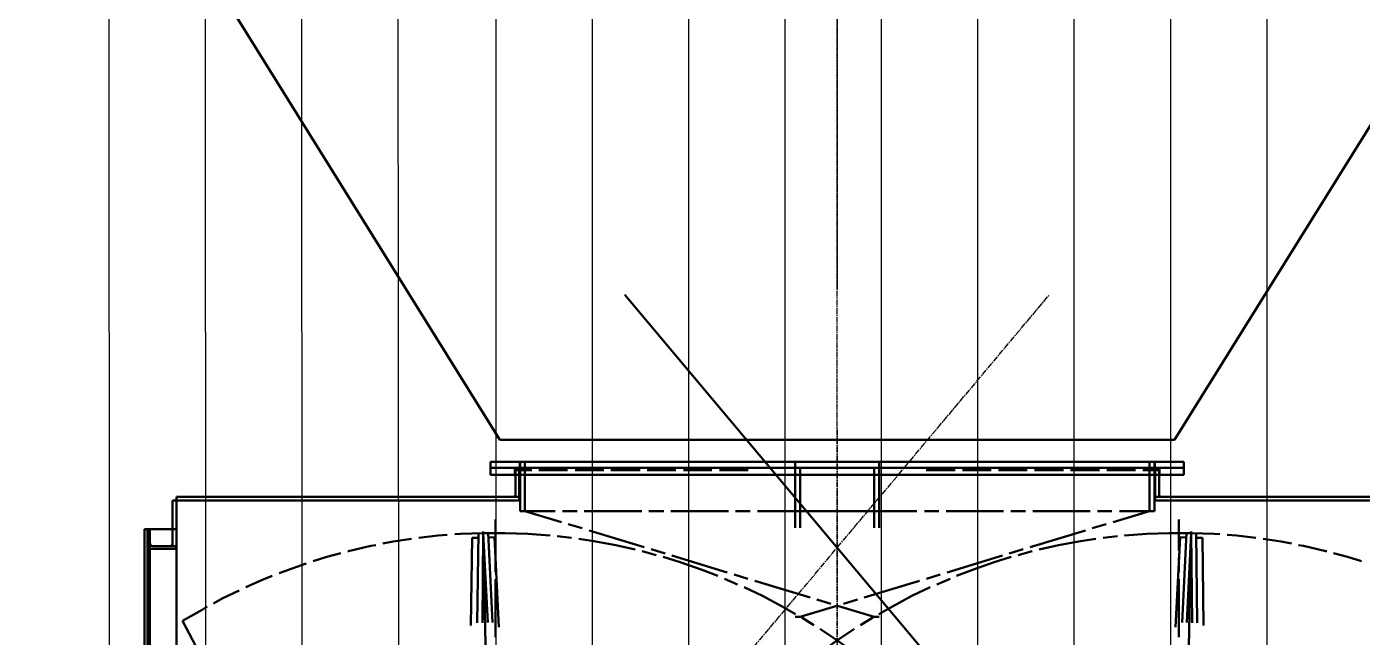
# Model space of a CAD drawing. Header units: millimetres. Extents: x -1263456 to 2767218, y -83310 to 50301.
# Drawn here: x 1100778 to 1103549, y -25598 to -24331 of the extents above; entities that cross this region are included whole.
import ezdxf

# ---------------------------------------------------------------- set-up
doc = ezdxf.new("R2010")
doc.units = ezdxf.units.MM
doc.linetypes.add('AM_ISO08W050', pattern=[18, 12, -1.5, 3, -1.5])
for name, color, linetype, lineweight in [('AM_0', 7, 'Continuous', 50), ('AM_7', 4, 'AM_ISO08W050', 25), ('AM_8', 1, 'Continuous', 25), ('P-AM_0', 7, 'Continuous', 50)]:
    doc.layers.add(name, color=color, linetype=linetype, lineweight=lineweight)

# ---------------------------------------------------------------- blocks, each defined once
blk = doc.blocks.new('A$Ca27e294b')
at = {"layer": 'AM_0', "linetype": 'Continuous'}
for points in [[(987.4, 2143.9), (987.4, 2138), (981.5, 2143.9)], [(2322.9, 2143.9), (2322.9, 2138), (2328.8, 2143.9)], [(283.8, 2090.6), (278.5, 2090.6), (283.8, 2096.5)], [(987.4, 2098.3), (987.4, 2104.8), (981.5, 2098.3)], [(2322.9, 2098.3), (2322.9, 2104.8), (2328.8, 2098.3)]]:
    blk.add_hatch(color=3, dxfattribs=at).paths.add_polyline_path(points)
at = {"layer": 'AM_0', "color": 3, "linetype": 'Continuous'}
for points in [[(1802.8, 2170.7), (935.9, 2170.7)], [(935.9, 2170.7), (935.9, 2158.7)], [(996.3, 2170.7), (996.3, 2158.7)], [(996.9, 2170.7), (996.9, 2068.7)], [(1006.9, 2170.7), (1006.9, 2158.7)], [(1507.5, 2170.7), (2374.4, 2170.7)], [(1567.9, 2033.8), (1567.9, 2170.7)], [(1742.4, 2033.8), (1742.4, 2170.7)], [(2303.4, 2170.7), (2303.4, 2158.7)], [(2313.4, 2170.7), (2313.4, 2068.7)], [(2314, 2170.7), (2314, 2158.7)], [(2374.4, 2170.7), (2374.4, 2158.7)], [(935.9, 2158.7), (1802.8, 2158.7)], [(935.9, 2158.7), (935.9, 2143.9)], [(935.9, 2143.9), (1802.8, 2143.9)], [(986.2, 2143.9), (986.2, 2158.7)], [(987.4, 2153.3), (987.4, 2143.9)], [(987.4, 2153.3), (1021.1, 2153.3)], [(995.1, 2153.3), (987.4, 2153.3)], [(987.4, 2143.9), (987.4, 2098.3)], [(995.1, 2143.9), (995.1, 2098.3), (987.4, 2098.3)], [(995.1, 2143.9), (995.1, 2153.3)], [(1006.9, 2158.7), (1006.9, 2068.7)], [(1035.9, 2153.3), (1095.7, 2153.3)], [(1111.1, 2153.3), (1170.8, 2153.3)], [(1185.6, 2153.3), (1246, 2153.3)], [(1260.8, 2153.3), (1320.5, 2153.3)], [(1335.9, 2153.3), (1395.1, 2153.3)], [(1410.5, 2153.3), (1470.2, 2153.3)], [(2374.4, 2158.7), (1507.5, 2158.7)], [(2374.4, 2143.9), (1507.5, 2143.9)], [(1578.5, 2033.8), (1578.5, 2158.7)], [(1731.8, 2033.8), (1731.8, 2158.7)], [(1899.8, 2153.3), (1840, 2153.3)], [(1974.4, 2153.3), (1915.2, 2153.3)], [(2049.5, 2153.3), (1989.8, 2153.3)], [(2124.7, 2153.3), (2064.3, 2153.3)], [(2199.2, 2153.3), (2139.5, 2153.3)], [(2274.4, 2153.3), (2214.6, 2153.3)], [(2322.9, 2153.3), (2289.2, 2153.3)], [(2303.4, 2158.7), (2303.4, 2068.7)], [(2315.2, 2153.3), (2322.9, 2153.3)], [(2315.2, 2143.9), (2315.2, 2153.3)], [(2315.2, 2143.9), (2315.2, 2098.3), (2322.9, 2098.3)], [(2322.9, 2153.3), (2322.9, 2143.9)], [(2322.9, 2143.9), (2322.9, 2098.3)], [(2324.1, 2143.9), (2324.1, 2158.7)], [(2374.4, 2158.7), (2374.4, 2143.9)], [(275.5, 2090.6), (283.8, 2090.6), (283.8, 2098.3)], [(275.5, 2090.6), (275.5, 2030.9)], [(987.4, 2098.3), (283.8, 2098.3)], [(283.8, 1995.9), (283.8, 2090.6)], [(283.8, 2090.6), (995.1, 2090.6)], [(293.9, 2090.6), (390.3, 2090.6)], [(995.1, 2090.6), (995.1, 2098.3)], [(2315.2, 2090.6), (2315.2, 2098.3)], [(3026.4, 2090.6), (2315.2, 2090.6)], [(2322.9, 2098.3), (3026.4, 2098.3)], [(283.8, 2071.1), (283.8, 953.5)], [(946, 1987.1), (946, 2051.6)], [(996.9, 2068.7), (1006.9, 2068.7)], [(1006.9, 2068.7), (1069.6, 2068.7)], [(1006.9, 2068.7), (1082.7, 2045.6)], [(1085, 2068.7), (1115.2, 2068.7)], [(1130, 2068.7), (1249.5, 2068.7)], [(1264.3, 2068.7), (1295.1, 2068.7)], [(1309.9, 2068.7), (1429.4, 2068.7)], [(1444.2, 2068.7), (1474.4, 2068.7)], [(1489.8, 2068.7), (1609.3, 2068.7)], [(1641.2, 2068.7), (1578.5, 2068.7)], [(1624.1, 2068.7), (1654.3, 2068.7)], [(1686.2, 2068.7), (1656, 2068.7)], [(1669.1, 2068.7), (1731.8, 2068.7)], [(1820.5, 2068.7), (1701, 2068.7)], [(1866.1, 2068.7), (1835.9, 2068.7)], [(2000.4, 2068.7), (1880.9, 2068.7)], [(2046, 2068.7), (2015.2, 2068.7)], [(2180.3, 2068.7), (2060.8, 2068.7)], [(2225.3, 2068.7), (2195.1, 2068.7)], [(2303.4, 2068.7), (2227.6, 2045.6)], [(2303.4, 2068.7), (2240.6, 2068.7)], [(2313.4, 2068.7), (2303.4, 2068.7)], [(2364.3, 1987.1), (2364.3, 2051.6)], [(217.6, 2030.9), (224.1, 2030.9)], [(217.6, 1201.9), (217.6, 2030.9)], [(224.1, 2030.9), (224.1, 1998.3)], [(224.1, 2030.9), (224.1, 1201.9)], [(283.8, 2030.9), (224.1, 2030.9)], [(224.1, 2030.9), (225.8, 2030.9)], [(224.1, 1990.6), (224.1, 2030.9)], [(228.8, 2027.9), (228.2, 2030.3), (225.8, 2030.9)], [(228.8, 2030.9), (228.8, 1201.9)], [(228.8, 2027.9), (228.8, 2001.9), (230, 1998.9), (231.8, 1996.5), (234.7, 1995.9)], [(283.8, 1995.9), (275.5, 1995.9), (275.5, 2030.9)], [(283.8, 1201.9), (283.8, 2030.9)], [(947.2, 726.1), (920.5, 2026.7)], [(930.6, 2023.8), (939.5, 1837.4)], [(1096.9, 2041.5), (1125.9, 2033.2)], [(1140.1, 2028.5), (1254.8, 1993.6)], [(2170.2, 2028.5), (2055.4, 1993.6)], [(2213.4, 2041.5), (2184.4, 2033.2)], [(2363.1, 726.1), (2389.8, 2026.7)], [(2379.7, 2023.8), (2370.8, 1837.4)], [(224.1, 1990.6), (283.8, 1990.6), (283.8, 1993), (283.2, 1994.8), (280.9, 1995.9), (234.7, 1995.9)], [(271.4, 1995.9), (275.5, 1999.5)], [(698, 1998.3), (687.4, 1996.5), (641.2, 1985.9), (639.5, 1985.3)], [(771.4, 2011.3), (733.5, 2005.4), (712.2, 2001.3)], [(846, 2019.6), (826.4, 2017.8), (786.8, 2013.1)], [(919.9, 2023.2), (873.2, 2021.4), (861.4, 2020.8)], [(895.1, 1831.4), (897.4, 2013.1)], [(897.4, 2013.1), (909.9, 2013.1)], [(910.5, 2023.2), (908.1, 1836.8)], [(918.7, 1836.8), (920.5, 2023.2)], [(930, 1837.4), (920.5, 2023.2)], [(1059, 2017.8), (1059, 2018.4), (1012.8, 2021.4), (966.1, 2023.2), (920.5, 2023.2)], [(943.6, 2014.9), (931.2, 2013.7)], [(953.1, 1827.9), (943.6, 2014.9)], [(1103.4, 2013.1), (1073.8, 2016.7)], [(1235.9, 1988.8), (1195.7, 1998.3), (1150.1, 2006.6), (1118.8, 2011.3)], [(2074.4, 1988.8), (2114.6, 1998.3), (2160.2, 2006.6), (2191.5, 2011.3)], [(2206.9, 2013.1), (2236.5, 2016.7)], [(2251.3, 2017.8), (2251.3, 2018.4), (2297.4, 2021.4), (2344.2, 2023.2), (2389.8, 2023.2)], [(2357.2, 1827.9), (2366.7, 2014.9)], [(2366.7, 2014.9), (2379.1, 2013.7)], [(2380.3, 1837.4), (2389.8, 2023.2)], [(2391.5, 1836.8), (2389.8, 2023.2)], [(2390.3, 2023.2), (2437.1, 2021.4), (2448.9, 2020.8)], [(2399.8, 2023.2), (2402.2, 1836.8)], [(2412.8, 2013.1), (2400.4, 2013.1)], [(2415.2, 1831.4), (2412.8, 2013.1)], [(2464.3, 2019.6), (2483.8, 2017.8), (2523.5, 2013.1)], [(2538.9, 2011.3), (2576.7, 2005.4), (2598, 2001.3)], [(2612.2, 1998.3), (2622.9, 1996.5), (2669, 1985.9), (2670.8, 1985.3)], [(224.1, 1990.6), (224.1, 1242.1)], [(224.1, 1982.9), (224.1, 1923.8)], [(625.3, 1981.1), (596.3, 1973.5), (567.3, 1964.6)], [(946, 1942.1), (946, 1972.3)], [(1279.7, 1977.6), (1250.7, 1985.3)], [(1269, 1989.4), (1298, 1980.6)], [(1407.5, 1934.4), (1372.6, 1947.4), (1329.4, 1962.8), (1293.9, 1973.5)], [(1312.2, 1976.4), (1427, 1941.5)], [(1998, 1976.4), (1883.2, 1941.5)], [(1902.8, 1934.4), (1937.7, 1947.4), (1980.9, 1962.8), (2016.4, 1973.5)], [(2041.2, 1989.4), (2012.2, 1980.6)], [(2030.6, 1977.6), (2059.6, 1985.3)], [(2364.3, 1942.1), (2364.3, 1972.3)], [(2685, 1981.1), (2714, 1973.5), (2743, 1964.6)], [(553.1, 1959.8), (551.3, 1959.3), (506.9, 1943.3), (496.9, 1939.7)], [(482.6, 1934.4), (463.7, 1926.7), (427.6, 1910.7)], [(946, 1807.2), (946, 1927.3)], [(1448.3, 1916.7), (1421.1, 1928.5)], [(1441.2, 1937.4), (1469.6, 1928.5)], [(1484.4, 1924.3), (1599.2, 1889.4)], [(1825.8, 1924.3), (1711.1, 1889.4)], [(1869, 1937.4), (1840.6, 1928.5)], [(1861.9, 1916.7), (1889.2, 1928.5)], [(2364.3, 1807.2), (2364.3, 1927.3)], [(414, 1904.2), (378.5, 1887.1), (360.8, 1877)], [(1568.5, 1855.1), (1540.6, 1871.1), (1500.4, 1893), (1461.9, 1910.7)], [(1612.8, 1885.3), (1641.8, 1876.4)], [(1697.4, 1885.3), (1668.4, 1876.4)], [(1741.8, 1855.1), (1769.6, 1871.1), (1809.9, 1893), (1848.3, 1910.7)], [(347.7, 1870.5), (337.1, 1864), (296.8, 1840.9)], [(1654.2, 1872.3), (1578.5, 1849.2)], [(1656, 1872.3), (1731.8, 1849.2)], [(296.8, 1840.9), (399.2, 1646.8)], [(1578.5, 1849.2), (1567.9, 1849.2)], [(1606.9, 1832), (1581.5, 1848)], [(1703.4, 1832), (1728.8, 1848)], [(1731.8, 1849.2), (1742.4, 1849.2)], [(1578.5, 1742.7), (1614.6, 1771.1), (1651.9, 1798.3), (1689.7, 1823.8), (1690.3, 1824.3)], [(1731.8, 1742.7), (1695.7, 1771.1), (1658.4, 1798.3), (1620.5, 1823.8), (1619.9, 1824.3)]]:
    blk.add_lwpolyline(points, dxfattribs=at)
at = {"layer": 'AM_7'}
blk.add_line((1655.1, 2238), (1655.1, 0), dxfattribs=at)
blk = doc.blocks.new('HEADTFV_900_1005_320_BWZ')
at = {"layer": 'AM_7'}
blk.add_line((650, 1392.6), (650, -3145.4), dxfattribs=at)
blk = doc.blocks.new('Bucket elevator123451')
at = {"layer": 'AM_0'}
for p, q in [((1126759.5, -23887.7), (1126209.5, -23004.7)), ((1128159.5, -23887.7), (1128709.5, -23004.7))]:
    blk.add_line(p, q, dxfattribs=at)
at = {"layer": 'P-AM_0'}
blk.add_blockref('HEADTFV_900_1005_320_BWZ', (1126809.5, -20429.7), dxfattribs=at)
blk = doc.blocks.new('chute from diverter to conveyor')
at = {"layer": 'AM_7'}
blk.add_line((1100365.4, -26606.1, 0), (1102900, -23586.8, 0), dxfattribs=at)
blk = doc.blocks.new('wew1333')
at = {"layer": 'AM_8'}
for p, q in [((349006.7, 123406.7, 0.1), (349017.2, 111652, 0)), ((349206.7, 123406.7, 0.1), (349217.2, 111542.2, 0)), ((349406.7, 123406.7, 0.1), (349417.2, 111423.9, 0)), ((349606.7, 123406.7, 0.1), (349617.2, 112024.7, -6.8)), ((349817.2, 123397.4, 0), (349817.2, 111991.8, -9.9)), ((350017.2, 123397.4, 0), (350017.2, 111850.4, -9.9)), ((350217.2, 123397.4, 0), (350217.2, 111709.5, -9.9)), ((350417.2, 123397.4, 0), (350417.2, 113062.5, -9.9)), ((350617.2, 123397.4, 0), (350617.2, 112950.5, -9.9)), ((350817.2, 123397.4, 0), (350817.2, 112867.4, -9.9)), ((351017.2, 123397.4, 0), (351017.2, 112822.2, -9.9)), ((351217.2, 123397.4, 0), (351217.2, 112822.7, -9.9)), ((351417.2, 123397.4, 0), (351417.2, 112872.7, -9.9))]:
    blk.add_line(p, q, dxfattribs=at)

msp = doc.modelspace()

# ---------------------------------------------------------------- linework, layer by layer
at = {"layer": 'AM_0'}
for p, q in [((1104553.6, -27906.1, 0.1), (1102019.1, -24886.8, 0.1)), ((1101759.5, -25187.7, 0.1), (1103159.5, -25187.7, 0.1))]:
    msp.add_line(p, q, dxfattribs=at)
at = {"layer": 'AM_7'}
msp.add_line((1102459.5, -30650.4, 0.1), (1102459.5, -19061, 0.1), dxfattribs=at)

# ---------------------------------------------------------------- block references
at = {"layer": 'AM_0'}
for name, p in [('wew1333', (751933.6, -139327.1, 0)), ('Bucket elevator123451', (-25000, -1300, 0.1)), ('chute from diverter to conveyor', (0, -1300, 0.1)), ('A$Ca27e294b', (1100804.4, -27404.4, 0.1))]:
    msp.add_blockref(name, p, dxfattribs=at)
at = {"layer": 'AM_0', "xscale": -1}
msp.add_blockref('chute from diverter to conveyor', (2204919.1, -1300, 0.1), dxfattribs=at)

doc.saveas('drawing.dxf')
